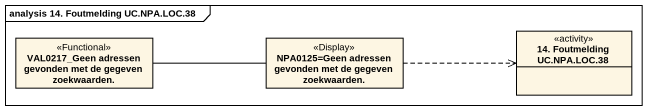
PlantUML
@startuml
mainframe analysis 14. Foutmelding UC.NPA.LOC.38
hide circle
hide empty members
class "14. Foutmelding UC.NPA.LOC.38" as c14_Foutmelding_UC_NPA_LOC_38 <<activity>>
class "VAL0217_Geen adressen gevonden met de gegeven zoekwaarden." as VAL0217_Geen_adressen <<Functional>>
class "NPA0125=Geen adressen gevonden met de gegeven zoekwaarden." as NPA0125_Geen_adressen <<Display>>
VAL0217_Geen_adressen -right- NPA0125_Geen_adressen
NPA0125_Geen_adressen .right.> c14_Foutmelding_UC_NPA_LOC_38
@enduml
